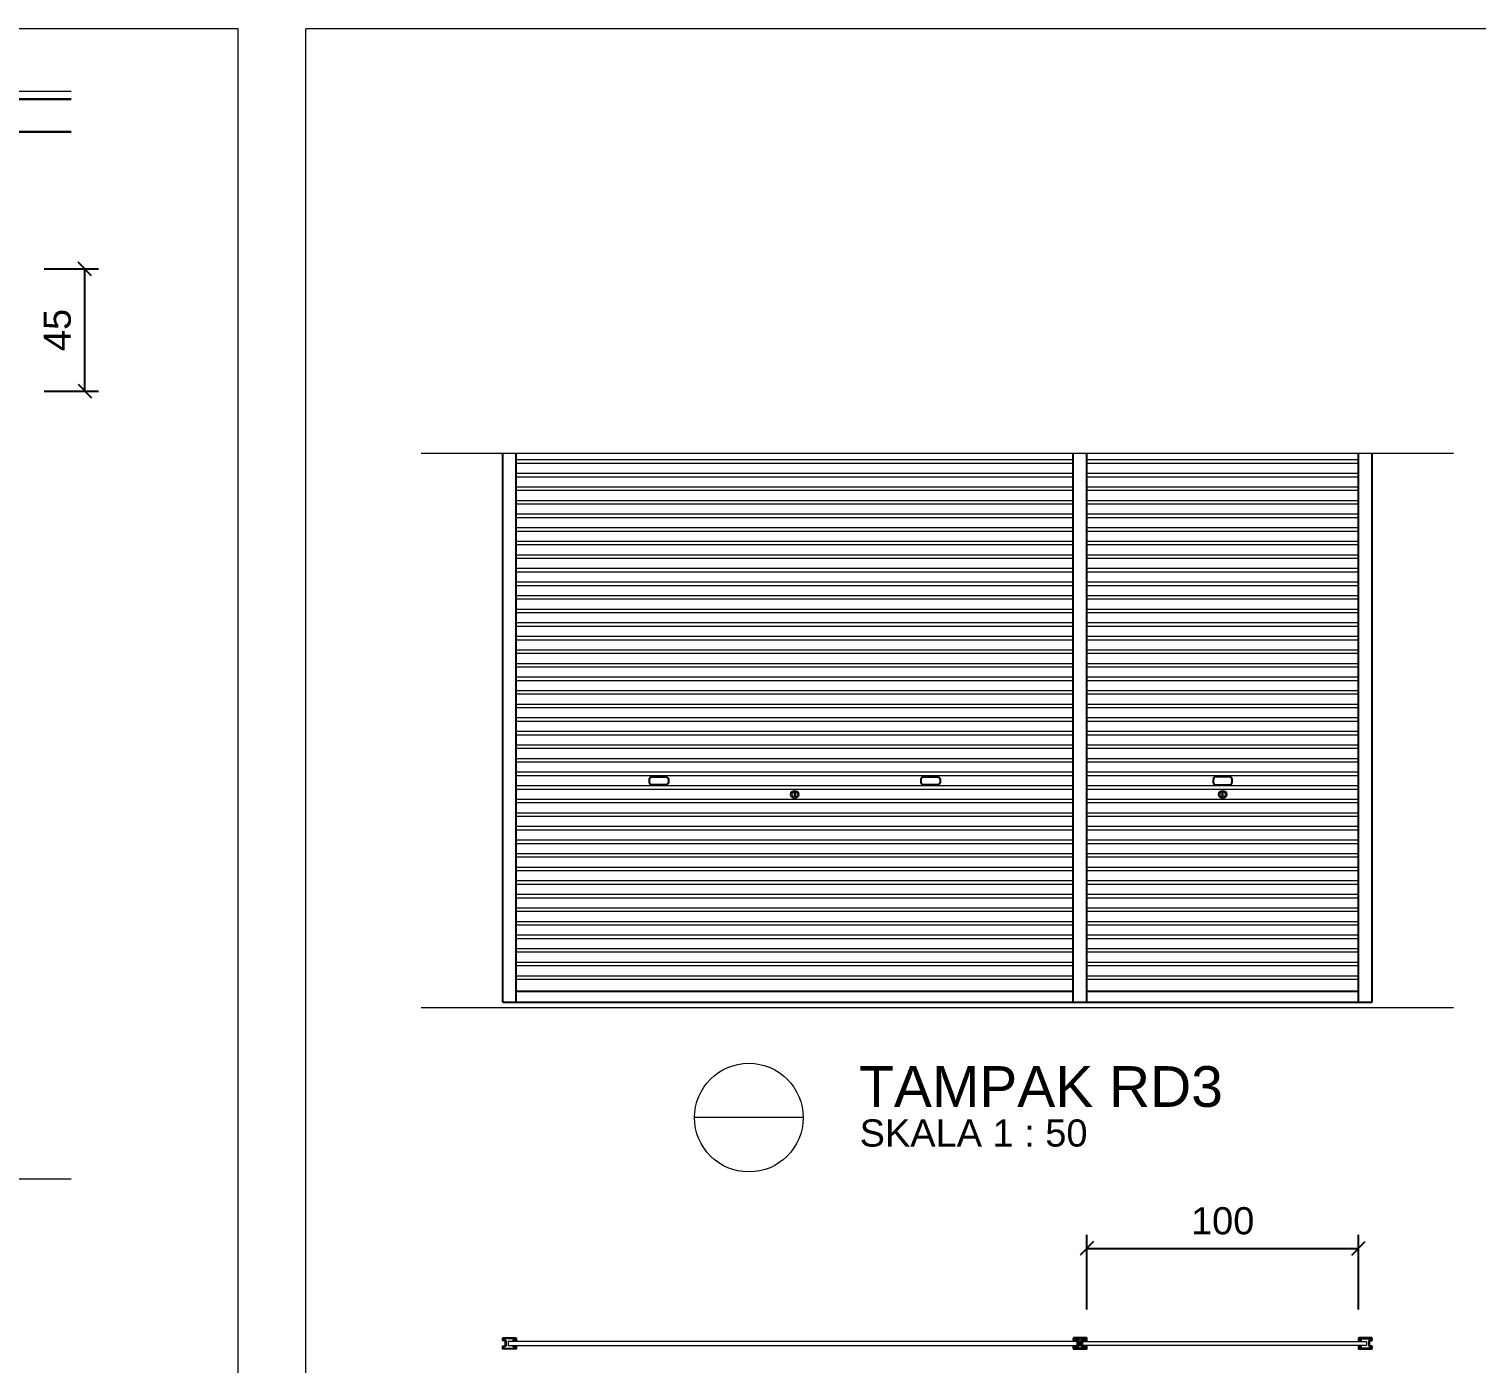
# Model space of a CAD drawing. Header units: millimetres. Extents: x -108 to 357, y -17 to 192.
# Drawn here: x 327.5 to 338.16, y 38.66 to 48.49 of the extents above; entities that cross this region are included whole.
import ezdxf
from ezdxf.enums import TextEntityAlignment as Align

# ---------------------------------------------------------------- set-up
doc = ezdxf.new("R2010")
doc.units = ezdxf.units.MM
doc.layers.get('defpoints').update_dxf_attribs({"color": 1})
for name, color, linetype, lineweight in [('ars', 11, 'Continuous', 0), ('BLK', 1, 'Continuous', 30), ('lan', 7, 'Continuous', 15), ('NOT', 7, 'Continuous', 20), ('tem', 5, 'Continuous', 20), ('u', 6, 'Continuous', 20)]:
    doc.layers.add(name, color=color, linetype=linetype, lineweight=lineweight)
doc.layers.add('Kusen', color=30, linetype='Continuous')
doc.styles.get("Standard").update_dxf_attribs({"font": 'arial.ttf'})
doc.dimstyles.new('SK-50', dxfattribs={"dimscale": 0, "dimtxt": 0.2, "dimasz": 0.1, "dimexe": 0.1, "dimexo": 0, "dimgap": 0.1, "dimtad": 1, "dimdec": 0, "dimlfac": 50, "dimzin": 0, "dimdsep": 46, "dimtxsty": 'Standard', "dimblk": 'OBLIQUE', "dimcen": 0.09, "dimclrd": 256, "dimclre": 256, "dimclrt": 256, "dimadec": 0, "dimazin": 0, "dimtfac": 1, "dimtdec": 0, "dimtofl": 0, "dimtmove": 0, "dimatfit": 3, "dimldrblk": 'OBLIQUE', "dimfxl": 0, "dimtolj": 1, "dimtzin": 0, "dimarcsym": 0})

# ---------------------------------------------------------------- blocks, each defined once
blk = doc.blocks.new('_Oblique')
at = {"color": 0, "linetype": 'ByBlock', "lineweight": -2}
blk.add_line((-0.5, -0.5), (0.5, 0.5), dxfattribs=at)
blk = doc.blocks.new('*D355')
at = {"layer": 'defpoints', "color": 0}
for p in [(327.616, 46.718), (327.916, 46.718), (327.616, 45.818)]:
    blk.add_point(p, dxfattribs=at)
at = {"layer": 'u', "lineweight": -2}
for p, q in [((327.616, 46.718), (328.016, 46.718)), ((327.916, 45.818), (327.916, 46.718)), ((327.616, 45.818), (328.016, 45.818))]:
    blk.add_line(p, q, dxfattribs=at)
at = {"layer": 'u', "lineweight": -2, "xscale": 0.1, "yscale": 0.1, "zscale": 0.1}
for p, rotation in [((327.916, 46.718), 90), ((327.916, 45.818), 270)]:
    blk.add_blockref('_Oblique', p, dxfattribs=dict(at, rotation=rotation))
at = {"layer": 'u', "insert": (327.714, 46.268), "char_height": 0.2, "attachment_point": 5, "rotation": 90}
blk.add_mtext('\\A1;45', dxfattribs=at)
blk = doc.blocks.new('*D359')
at = {"layer": 'defpoints', "color": 0}
for p in [(337.292, 39.505), (335.292, 39.055), (337.292, 39.055)]:
    blk.add_point(p, dxfattribs=at)
at = {"layer": 'u', "lineweight": -2}
for p, q in [((335.292, 39.055), (335.292, 39.605)), ((337.292, 39.055), (337.292, 39.605)), ((335.292, 39.505), (337.292, 39.505))]:
    blk.add_line(p, q, dxfattribs=at)
at = {"layer": 'u', "lineweight": -2, "xscale": 0.1, "yscale": 0.1, "zscale": 0.1, "rotation": 180}
blk.add_blockref('_Oblique', (335.292, 39.505), dxfattribs=at)
at = {"layer": 'u', "lineweight": -2, "xscale": 0.1, "yscale": 0.1, "zscale": 0.1}
blk.add_blockref('_Oblique', (337.292, 39.505), dxfattribs=at)
at = {"layer": 'u', "insert": (336.292, 39.707), "char_height": 0.2, "attachment_point": 5}
blk.add_mtext('\\A1;100', dxfattribs=at)
blk = doc.blocks.new('Ndtpd')
blk.add_line((0.747, 0), (-0.747, 0))
blk.add_circle((0, 0), 0.747)
at = {"flags": 4}
for tag, height, p in [('NO', 0.5, (0, 0.148)), ('NOLBR', 0.3, (0, -0.398))]:
    blk.add_attdef(tag, text='', height=height, dxfattribs=at).set_placement(p, align=Align.CENTER)
for tag, p, height in [('NDTPD', (1.516, 0.148), 0.5), ('SKALA', (1.523, -0.398), 0.3)]:
    blk.add_attdef(tag, p, '', height=height, dxfattribs=at)

msp = doc.modelspace()

# ---------------------------------------------------------------- linework, layer by layer
at = {"layer": 'ars'}
for p, q in [((335.19189, 45.31074), (331.09189, 45.31074)), ((335.19189, 45.28508), (331.09189, 45.28508)), ((337.29189, 45.31074), (335.29189, 45.31074)), ((337.29189, 45.28508), (335.29189, 45.28508)), ((335.19189, 45.21074), (331.09189, 45.21074)), ((335.19189, 45.18508), (331.09189, 45.18508)), ((337.29189, 45.21074), (335.29189, 45.21074)), ((337.29189, 45.18508), (335.29189, 45.18508)), ((335.19189, 45.11074), (331.09189, 45.11074)), ((335.19189, 45.08508), (331.09189, 45.08508)), ((337.29189, 45.11074), (335.29189, 45.11074)), ((337.29189, 45.08508), (335.29189, 45.08508)), ((335.19189, 45.01074), (331.09189, 45.01074)), ((335.19189, 44.98508), (331.09189, 44.98508)), ((337.29189, 45.01074), (335.29189, 45.01074)), ((337.29189, 44.98508), (335.29189, 44.98508)), ((335.19189, 44.91074), (331.09189, 44.91074)), ((335.19189, 44.88508), (331.09189, 44.88508)), ((337.29189, 44.91074), (335.29189, 44.91074)), ((337.29189, 44.88508), (335.29189, 44.88508)), ((335.19189, 44.81074), (331.09189, 44.81074)), ((335.19189, 44.78508), (331.09189, 44.78508)), ((337.29189, 44.81074), (335.29189, 44.81074)), ((337.29189, 44.78508), (335.29189, 44.78508)), ((335.19189, 44.71074), (331.09189, 44.71074)), ((335.19189, 44.68508), (331.09189, 44.68508)), ((337.29189, 44.71074), (335.29189, 44.71074)), ((337.29189, 44.68508), (335.29189, 44.68508)), ((335.19189, 44.61074), (331.09189, 44.61074)), ((335.19189, 44.58508), (331.09189, 44.58508)), ((337.29189, 44.61074), (335.29189, 44.61074)), ((337.29189, 44.58508), (335.29189, 44.58508)), ((335.19189, 44.51074), (331.09189, 44.51074)), ((335.19189, 44.48508), (331.09189, 44.48508)), ((337.29189, 44.51074), (335.29189, 44.51074)), ((337.29189, 44.48508), (335.29189, 44.48508)), ((335.19189, 44.41074), (331.09189, 44.41074)), ((335.19189, 44.38508), (331.09189, 44.38508)), ((337.29189, 44.41074), (335.29189, 44.41074)), ((337.29189, 44.38508), (335.29189, 44.38508)), ((335.19189, 44.31074), (331.09189, 44.31074)), ((335.19189, 44.28508), (331.09189, 44.28508)), ((335.19189, 44.21074), (331.09189, 44.21074)), ((337.29189, 44.31074), (335.29189, 44.31074)), ((337.29189, 44.28508), (335.29189, 44.28508)), ((337.29189, 44.21074), (335.29189, 44.21074)), ((335.19189, 44.18508), (331.09189, 44.18508)), ((335.19189, 44.11074), (331.09189, 44.11074)), ((337.29189, 44.18508), (335.29189, 44.18508)), ((337.29189, 44.11074), (335.29189, 44.11074)), ((335.19189, 44.08508), (331.09189, 44.08508)), ((335.19189, 44.01074), (331.09189, 44.01074)), ((337.29189, 44.08508), (335.29189, 44.08508)), ((337.29189, 44.01074), (335.29189, 44.01074)), ((335.19189, 43.98508), (331.09189, 43.98508)), ((335.19189, 43.91074), (331.09189, 43.91074)), ((337.29189, 43.98508), (335.29189, 43.98508)), ((337.29189, 43.91074), (335.29189, 43.91074)), ((335.19189, 43.88508), (331.09189, 43.88508)), ((335.19189, 43.81074), (331.09189, 43.81074)), ((335.19189, 43.78508), (331.09189, 43.78508)), ((337.29189, 43.88508), (335.29189, 43.88508)), ((337.29189, 43.81074), (335.29189, 43.81074)), ((337.29189, 43.78508), (335.29189, 43.78508)), ((335.19189, 43.71074), (331.09189, 43.71074)), ((335.19189, 43.68508), (331.09189, 43.68508)), ((337.29189, 43.71074), (335.29189, 43.71074)), ((337.29189, 43.68508), (335.29189, 43.68508)), ((335.19189, 43.61074), (331.09189, 43.61074)), ((335.19189, 43.58508), (331.09189, 43.58508)), ((337.29189, 43.61074), (335.29189, 43.61074)), ((337.29189, 43.58508), (335.29189, 43.58508)), ((335.19189, 43.51074), (331.09189, 43.51074)), ((335.19189, 43.48508), (331.09189, 43.48508)), ((337.29189, 43.51074), (335.29189, 43.51074)), ((337.29189, 43.48508), (335.29189, 43.48508)), ((335.19189, 43.41074), (331.09189, 43.41074)), ((335.19189, 43.38508), (331.09189, 43.38508)), ((337.29189, 43.41074), (335.29189, 43.41074)), ((337.29189, 43.38508), (335.29189, 43.38508)), ((335.19189, 43.31074), (331.09189, 43.31074)), ((335.19189, 43.28508), (331.09189, 43.28508)), ((337.29189, 43.31074), (335.29189, 43.31074)), ((337.29189, 43.28508), (335.29189, 43.28508)), ((335.19189, 43.21074), (331.09189, 43.21074)), ((335.19189, 43.18508), (331.09189, 43.18508)), ((337.29189, 43.21074), (335.29189, 43.21074)), ((337.29189, 43.18508), (335.29189, 43.18508)), ((335.19189, 43.11074), (331.09189, 43.11074)), ((335.19189, 43.08508), (331.09189, 43.08508)), ((337.29189, 43.11074), (335.29189, 43.11074)), ((337.29189, 43.08508), (335.29189, 43.08508)), ((335.19189, 43.01074), (331.09189, 43.01074)), ((335.19189, 42.98508), (331.09189, 42.98508)), ((337.29189, 43.01074), (335.29189, 43.01074)), ((337.29189, 42.98508), (335.29189, 42.98508)), ((335.19189, 42.91074), (331.09189, 42.91074)), ((335.19189, 42.88508), (331.09189, 42.88508)), ((337.29189, 42.91074), (335.29189, 42.91074)), ((337.29189, 42.88508), (335.29189, 42.88508)), ((335.19189, 42.81074), (331.09189, 42.81074)), ((335.19189, 42.78508), (331.09189, 42.78508)), ((337.29189, 42.81074), (335.29189, 42.81074)), ((337.29189, 42.78508), (335.29189, 42.78508)), ((335.19189, 42.71074), (331.09189, 42.71074)), ((335.19189, 42.68508), (331.09189, 42.68508)), ((335.19189, 42.61074), (331.09189, 42.61074)), ((337.29189, 42.71074), (335.29189, 42.71074)), ((337.29189, 42.68508), (335.29189, 42.68508)), ((337.29189, 42.61074), (335.29189, 42.61074)), ((335.19189, 42.58508), (331.09189, 42.58508)), ((335.19189, 42.51074), (331.09189, 42.51074)), ((337.29189, 42.58508), (335.29189, 42.58508)), ((337.29189, 42.51074), (335.29189, 42.51074)), ((335.19189, 42.48508), (331.09189, 42.48508)), ((335.19189, 42.41074), (331.09189, 42.41074)), ((337.29189, 42.48508), (335.29189, 42.48508)), ((337.29189, 42.41074), (335.29189, 42.41074)), ((335.19189, 42.38508), (331.09189, 42.38508)), ((335.19189, 42.31074), (331.09189, 42.31074)), ((337.29189, 42.38508), (335.29189, 42.38508)), ((337.29189, 42.31074), (335.29189, 42.31074)), ((335.19189, 42.28508), (331.09189, 42.28508)), ((335.19189, 42.21074), (331.09189, 42.21074)), ((335.19189, 42.18508), (331.09189, 42.18508)), ((337.29189, 42.28508), (335.29189, 42.28508)), ((337.29189, 42.21074), (335.29189, 42.21074)), ((337.29189, 42.18508), (335.29189, 42.18508)), ((335.19189, 42.11074), (331.09189, 42.11074)), ((335.19189, 42.08508), (331.09189, 42.08508)), ((337.29189, 42.11074), (335.29189, 42.11074)), ((337.29189, 42.08508), (335.29189, 42.08508)), ((335.19189, 42.01074), (331.09189, 42.01074)), ((335.19189, 41.98508), (331.09189, 41.98508)), ((337.29189, 42.01074), (335.29189, 42.01074)), ((337.29189, 41.98508), (335.29189, 41.98508)), ((335.19189, 41.91074), (331.09189, 41.91074)), ((335.19189, 41.88508), (331.09189, 41.88508)), ((337.29189, 41.91074), (335.29189, 41.91074)), ((337.29189, 41.88508), (335.29189, 41.88508)), ((335.19189, 41.81074), (331.09189, 41.81074)), ((335.19189, 41.78508), (331.09189, 41.78508)), ((337.29189, 41.81074), (335.29189, 41.81074)), ((337.29189, 41.78508), (335.29189, 41.78508)), ((335.19189, 41.71074), (331.09189, 41.71074)), ((335.19189, 41.68508), (331.09189, 41.68508)), ((337.29189, 41.71074), (335.29189, 41.71074)), ((337.29189, 41.68508), (335.29189, 41.68508)), ((335.19189, 41.61074), (331.09189, 41.61074)), ((335.19189, 41.58508), (331.09189, 41.58508)), ((337.29189, 41.61074), (335.29189, 41.61074)), ((337.29189, 41.58508), (335.29189, 41.58508)), ((335.19189, 41.51074), (331.09189, 41.51074)), ((335.19189, 41.48508), (331.09189, 41.48508)), ((337.29189, 41.51074), (335.29189, 41.51074)), ((337.29189, 41.48508), (335.29189, 41.48508))]:
    msp.add_line(p, q, dxfattribs=at)
for points in [[(333.13689, 42.85791), (333.13689, 42.83791), (333.14689, 42.83791), (333.14689, 42.85791)], [(336.28689, 42.85791), (336.28689, 42.83791), (336.29689, 42.83791), (336.29689, 42.85791)], [(335.22189, 38.82035), (331.03189, 38.82035), (331.03189, 38.79035), (335.22189, 38.79035)], [(335.26189, 38.82035), (337.35189, 38.82035), (337.35189, 38.79035), (335.26189, 38.79035)]]:
    msp.add_lwpolyline(points, close=True, dxfattribs=at)
for centre, radius in [((333.14189, 42.84791), 0.03), ((333.14189, 42.84791), 0.02), ((336.29189, 42.84791), 0.03), ((336.29189, 42.84791), 0.02)]:
    msp.add_circle(centre, radius, dxfattribs=at)
at = {"layer": 'BLK', "ltscale": 2}
for p, q in [((325.41571, 47.96791), (327.81571, 47.96791)), ((325.41571, 47.72791), (327.81571, 47.72791))]:
    msp.add_line(p, q, dxfattribs=at)
at = {"layer": 'Kusen'}
for p, q in [((330.99189, 41.31791), (330.99189, 45.35791)), ((331.09189, 41.31791), (331.09189, 45.35791)), ((335.19189, 41.31791), (335.19189, 45.35791)), ((335.29189, 41.31791), (335.29189, 45.35791)), ((337.29189, 41.31791), (337.29189, 45.35791)), ((337.39189, 41.31791), (337.39189, 45.35791)), ((331.09189, 41.39791), (335.19189, 41.39791)), ((335.29189, 41.39791), (337.29189, 41.39791)), ((330.99189, 41.31791), (337.39189, 41.31791))]:
    msp.add_line(p, q, dxfattribs=at)
for points in [[(332.19189, 42.91791), (332.09189, 42.91791, -0.41421356), (332.07189, 42.93791), (332.07189, 42.95791, -0.41421356), (332.09189, 42.97791), (332.19189, 42.97791, -0.41421356), (332.21189, 42.95791), (332.21189, 42.93791, -0.41421356)], [(334.19189, 42.91791), (334.09189, 42.91791, -0.41421356), (334.07189, 42.93791), (334.07189, 42.95791, -0.41421356), (334.09189, 42.97791), (334.19189, 42.97791, -0.41421356), (334.21189, 42.95791), (334.21189, 42.93791, -0.41421356)], [(336.24189, 42.91791), (336.34189, 42.91791, 0.41421356), (336.36189, 42.93791), (336.36189, 42.95791, 0.41421356), (336.34189, 42.97791), (336.24189, 42.97791, 0.41421356), (336.22189, 42.95791), (336.22189, 42.93791, 0.41421356)], [(331.07489, 38.83135), (331.07489, 38.82835), (331.08889, 38.82835), (331.08889, 38.84235), (330.99489, 38.84235), (330.99489, 38.82835), (331.00889, 38.82835, -0.41421356), (331.01489, 38.82235), (331.01489, 38.78835, -0.41421356), (331.00889, 38.78235), (330.99489, 38.78235), (330.99489, 38.76835), (331.08889, 38.76835), (331.08889, 38.78235), (331.07489, 38.78235), (331.07489, 38.77935), (331.07189, 38.77935), (331.07189, 38.78335, -0.41421356), (331.07389, 38.78535), (331.08889, 38.78535, -0.41421356), (331.09189, 38.78235), (331.09189, 38.76835, -0.41421356), (331.08889, 38.76535), (330.99489, 38.76535, -0.41421356), (330.99189, 38.76835), (330.99189, 38.78235, -0.41421356), (330.99489, 38.78535), (331.00889, 38.78535, 0.41421356), (331.01189, 38.78835), (331.01189, 38.82235, 0.41421356), (331.00889, 38.82535), (330.99489, 38.82535, -0.41421356), (330.99189, 38.82835), (330.99189, 38.84235, -0.41421356), (330.99489, 38.84535), (331.08889, 38.84535, -0.41421356), (331.09189, 38.84235), (331.09189, 38.82835, -0.41421356), (331.08889, 38.82535), (331.07389, 38.82535, -0.41421356), (331.07189, 38.82735), (331.07189, 38.83135)], [(335.29189, 38.84235, 0.41421356), (335.28889, 38.84535), (335.19489, 38.84535, 0.41421356), (335.19189, 38.84235), (335.19189, 38.82835, 0.41421356), (335.19489, 38.82535), (335.22889, 38.82535, -0.41421356), (335.23189, 38.82235), (335.23189, 38.78835, -0.41421356), (335.22889, 38.78535), (335.19489, 38.78535, 0.41421356), (335.19189, 38.78235), (335.19189, 38.76835, 0.41421356), (335.19489, 38.76535), (335.28889, 38.76535, 0.41421356), (335.29189, 38.76835), (335.29189, 38.78235, 0.41421356), (335.28889, 38.78535), (335.25489, 38.78535, -0.41421356), (335.25189, 38.78835), (335.25189, 38.82235, -0.41421356), (335.25489, 38.82535), (335.28889, 38.82535, 0.41421356), (335.29189, 38.82835)], [(335.28889, 38.84235), (335.28889, 38.82835), (335.25489, 38.82835, 0.41421356), (335.24889, 38.82235), (335.24889, 38.78835, 0.41421356), (335.25489, 38.78235), (335.28889, 38.78235), (335.28889, 38.76835), (335.19489, 38.76835), (335.19489, 38.78235), (335.22889, 38.78235, 0.41421356), (335.23489, 38.78835), (335.23489, 38.82235, 0.41421356), (335.22889, 38.82835), (335.19489, 38.82835), (335.19489, 38.84235)], [(337.30889, 38.83135), (337.30889, 38.82835), (337.29489, 38.82835), (337.29489, 38.84235), (337.38889, 38.84235), (337.38889, 38.82835), (337.37489, 38.82835, 0.41421356), (337.36889, 38.82235), (337.36889, 38.78835, 0.41421356), (337.37489, 38.78235), (337.38889, 38.78235), (337.38889, 38.76835), (337.29489, 38.76835), (337.29489, 38.78235), (337.30889, 38.78235), (337.30889, 38.77935), (337.31189, 38.77935), (337.31189, 38.78335, 0.41421356), (337.30989, 38.78535), (337.29489, 38.78535, 0.41421356), (337.29189, 38.78235), (337.29189, 38.76835, 0.41421356), (337.29489, 38.76535), (337.38889, 38.76535, 0.41421356), (337.39189, 38.76835), (337.39189, 38.78235, 0.41421356), (337.38889, 38.78535), (337.37489, 38.78535, -0.41421356), (337.37189, 38.78835), (337.37189, 38.82235, -0.41421356), (337.37489, 38.82535), (337.38889, 38.82535, 0.41421356), (337.39189, 38.82835), (337.39189, 38.84235, 0.41421356), (337.38889, 38.84535), (337.29489, 38.84535, 0.41421356), (337.29189, 38.84235), (337.29189, 38.82835, 0.41421356), (337.29489, 38.82535), (337.30989, 38.82535, 0.41421356), (337.31189, 38.82735), (337.31189, 38.83135)]]:
    msp.add_lwpolyline(points, format="xyb", close=True, dxfattribs=at)
at = {"layer": 'lan'}
for p, q in [((329.04364, 48.48506), (314.54364, 48.48506)), ((329.04364, 28.48506), (329.04364, 48.48506)), ((329.54364, 28.48506), (329.54364, 48.48506)), ((344.04364, 48.48506), (329.54364, 48.48506)), ((325.41571, 48.02791), (327.81571, 48.02791)), ((330.39189, 41.27791), (337.99189, 41.27791)), ((326.41571, 40.01791), (327.81571, 40.01791))]:
    msp.add_line(p, q, dxfattribs=at)
at = {"layer": 'tem'}
msp.add_line((337.99189, 45.35791), (330.39189, 45.35791), dxfattribs=at)

# ---------------------------------------------------------------- block references
at = {"layer": 'NOT'}
ref = msp.add_blockref('Ndtpd', (332.80414, 40.46786), dxfattribs=dict(at, xscale=0.5354752342704153, yscale=0.5354752342704153, zscale=0.5354752342704153))
ref.add_attrib('NDTPD', 'TAMPAK RD3', (333.61593, 40.54687), dxfattribs={"layer": '0', "height": 0.3, "flags": 4})
ref.add_attrib('SKALA', 'SKALA 1 : 50', (333.6198, 40.25454), dxfattribs={"layer": '0', "height": 0.2, "flags": 4})

# ---------------------------------------------------------------- dimensions: what is measured, and where the dimension line sits
at = {"layer": 'u'}
dim = msp.add_linear_dim(base=(327.91571, 46.71791), p1=(327.61571, 45.81791), p2=(327.61571, 46.71791), angle=90, dimstyle='SK-50', override={"dimscale": 1, "dimtxt": 0.2}, dxfattribs=at)
dim.commit()
dim.dimension.update_dxf_attribs({"geometry": '*D355', "text_midpoint": (327.91571, 46.26791), "dimtype": 160})
dim = msp.add_linear_dim(base=(337.29189, 39.50535), p1=(335.29189, 39.05535), p2=(337.29189, 39.05535), dimstyle='SK-50', override={"dimscale": 1, "dimtxt": 0.2}, dxfattribs=at)
dim.commit()
dim.dimension.update_dxf_attribs({"geometry": '*D359', "text_midpoint": (336.29189, 39.50535), "dimtype": 160})

doc.saveas('drawing.dxf')
